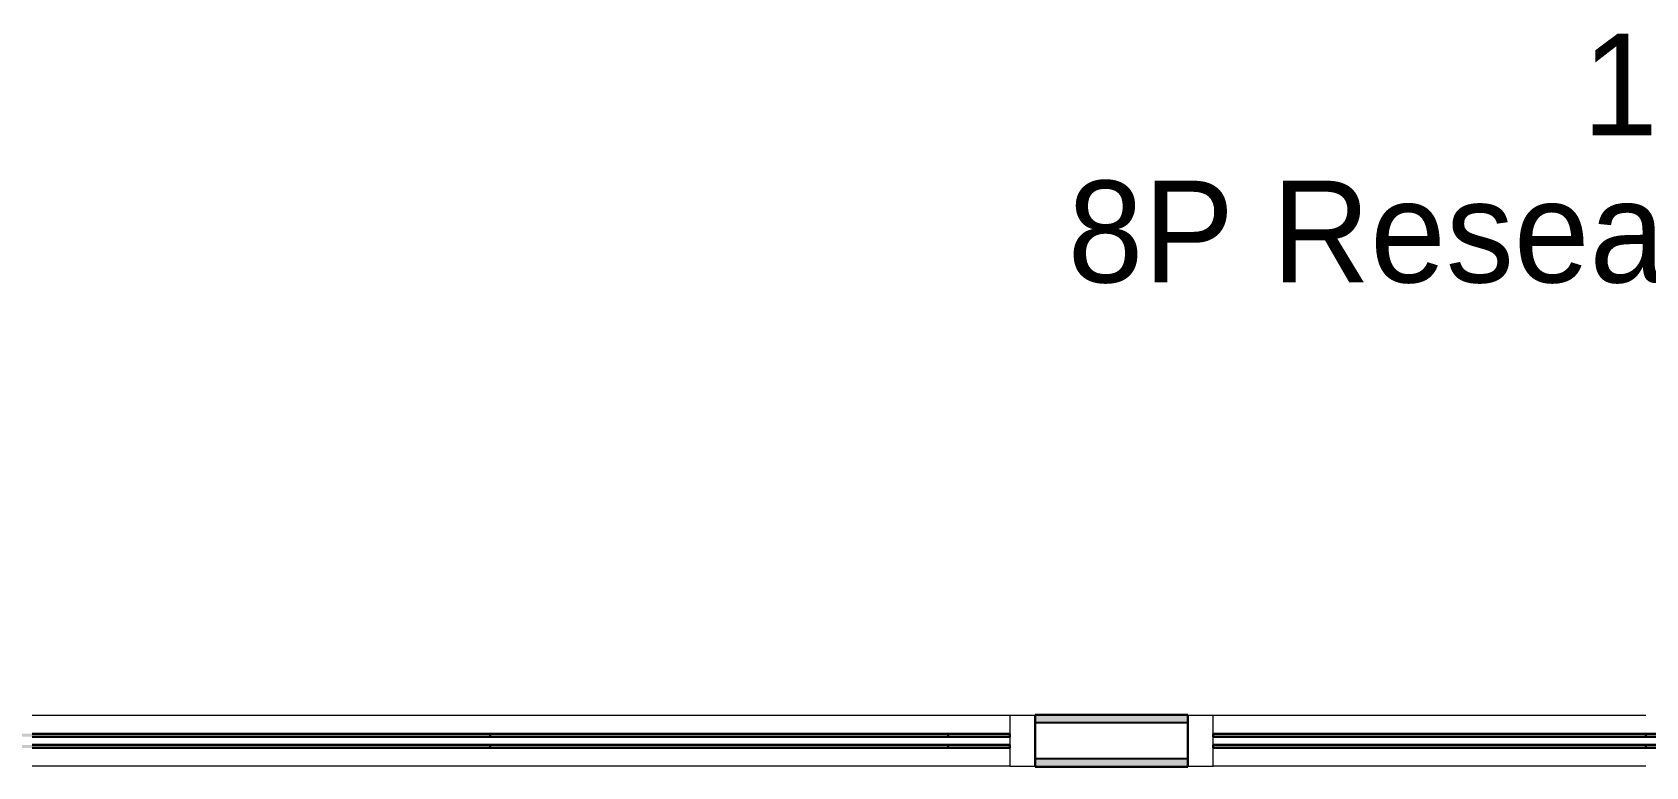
# Model space of a CAD drawing. Header units: millimetres. Extents: x 155920 to 295199, y -4084 to 97293.
# Drawn here: x 190401 to 193572, y 28406 to 29851 of the extents above; entities that cross this region are included whole.
import ezdxf

# ---------------------------------------------------------------- set-up
doc = ezdxf.new("R2010")
doc.units = ezdxf.units.MM
doc.header["$MEASUREMENT"] = 0
for name, color, linetype, lineweight in [('A-AREA-IDEN', 7, 'CONTINUOUS', 9), ('A-GLAZ-CURT', 7, 'CONTINUOUS', 9), ('A-GLAZ-CWMG', 7, 'CONTINUOUS', 9), ('A-WALL', 7, 'CONTINUOUS', 9), ('A-WALL-PATT', 7, 'CONTINUOUS', 25), ('I-WALL', 7, 'CONTINUOUS', 9)]:
    doc.layers.add(name, color=color, linetype=linetype, lineweight=lineweight)
doc.styles.add('Century Gothic', font='GOTHIC.TTF', dxfattribs={"height": 200})

msp = doc.modelspace()

# ---------------------------------------------------------------- hatches: boundary and pattern name
at = {"layer": 'A-GLAZ-CURT'}
h = msp.add_hatch(color=256, dxfattribs=at)
h.paths.add_polyline_path([(190400.8, 28443.3), (190400.8, 28449.3), (189550.8, 28449.3), (189550.8, 28443.3), (190054.5, 28443.3)], flags=0)
h.paths.add_polyline_path([(190400.8, 28465.3), (190400.8, 28471.3), (189550.8, 28471.3), (189550.8, 28465.3), (190054.5, 28465.3)], flags=0)
h = msp.add_hatch(color=256, dxfattribs=at)
h.paths.add_polyline_path([(191300.8, 28443.3), (191300.8, 28449.3), (190400.8, 28449.3), (190400.8, 28443.3)], flags=0)
h.paths.add_polyline_path([(191300.8, 28465.3), (191300.8, 28471.3), (190400.8, 28471.3), (190400.8, 28465.3)], flags=0)
h = msp.add_hatch(color=256, dxfattribs=at)
h.paths.add_polyline_path([(192200.8, 28443.3), (192200.8, 28449.3), (191300.8, 28449.3), (191300.8, 28443.3)], flags=0)
h.paths.add_polyline_path([(192200.8, 28465.3), (192200.8, 28471.3), (191300.8, 28471.3), (191300.8, 28465.3)], flags=0)
h = msp.add_hatch(color=256, dxfattribs=at)
h.paths.add_polyline_path([(192322.2, 28443.3), (192322.2, 28449.3), (192200.8, 28449.3), (192200.8, 28443.3)], flags=0)
h.paths.add_polyline_path([(192322.2, 28465.3), (192322.2, 28471.3), (192200.8, 28471.3), (192200.8, 28465.3)], flags=0)
h = msp.add_hatch(color=256, dxfattribs=at)
h.paths.add_polyline_path([(193572.2, 28443.3), (193572.2, 28449.3), (192722.2, 28449.3), (192722.2, 28443.3), (193225.9, 28443.3)], flags=0)
h.paths.add_polyline_path([(193572.2, 28465.3), (193572.2, 28471.3), (192722.2, 28471.3), (192722.2, 28465.3), (193225.9, 28465.3)], flags=0)
h = msp.add_hatch(color=256, dxfattribs=at)
h.paths.add_polyline_path([(194472.2, 28443.3), (194472.2, 28449.3), (193572.2, 28449.3), (193572.2, 28443.3)], flags=0)
h.paths.add_polyline_path([(194472.2, 28465.3), (194472.2, 28471.3), (193572.2, 28471.3), (193572.2, 28465.3)], flags=0)
at = {"layer": 'A-WALL-PATT', "lineweight": 5}
h = msp.add_hatch(color=256, dxfattribs=at)
h.paths.add_polyline_path([(196572.2, 28493.3), (196572.2, 28508.3), (196272.2, 28508.3), (196272.2, 28493.3)], flags=0)
h.paths.add_polyline_path([(192672.2, 28493.3), (192672.2, 28508.3), (192372.2, 28508.3), (192372.2, 28493.3)], flags=0)
h.paths.add_polyline_path([(189413.8, 28493.3), (189413.8, 28508.3), (189200.8, 28508.3), (189200.8, 28493.3)], flags=0)
h.paths.add_polyline_path([(189500.8, 28493.3), (189500.8, 28508.3), (189485.8, 28508.3), (189485.8, 28493.3)], flags=0)
h.paths.add_polyline_path([(186089.2, 28493.3), (186089.2, 28508.3), (185738.9, 28508.3), (185738.9, 28493.3), (186044.8, 28493.3)], flags=0)
at = {"layer": 'A-WALL-PATT', "lineweight": 9}
h = msp.add_hatch(color=256, dxfattribs=at)
h.paths.add_polyline_path([(196572.2, 28406.3), (196572.2, 28421.3), (196272.2, 28421.3), (196272.2, 28406.3)], flags=0)
h.paths.add_polyline_path([(192672.2, 28406.3), (192672.2, 28421.3), (192372.2, 28421.3), (192372.2, 28406.3)], flags=0)
h.paths.add_polyline_path([(189200.8, 28406.3), (189500.8, 28406.3), (189500.8, 28421.3), (189200.8, 28421.3)], flags=0)
h.paths.add_polyline_path([(185738.9, 28406.3), (186089.2, 28406.3), (186089.2, 28421.3), (185738.9, 28421.3)], flags=0)

# ---------------------------------------------------------------- linework, layer by layer
at = {"layer": 'A-GLAZ-CURT', "lineweight": 30}
for p, q in [((191300.8, 28471.3), (190400.8, 28471.3)), ((190400.8, 28465.3), (191300.8, 28465.3)), ((191300.8, 28449.3), (190400.8, 28449.3)), ((192200.8, 28471.3), (191300.8, 28471.3)), ((191300.8, 28471.3), (191300.8, 28465.3)), ((191300.8, 28465.3), (191300.8, 28471.3)), ((191300.8, 28465.3), (192200.8, 28465.3)), ((192200.8, 28449.3), (191300.8, 28449.3)), ((191300.8, 28449.3), (191300.8, 28443.3)), ((191300.8, 28443.3), (191300.8, 28449.3)), ((192200.8, 28465.3), (192200.8, 28471.3)), ((192322.2, 28471.3), (192200.8, 28471.3)), ((192200.8, 28471.3), (192200.8, 28465.3)), ((192200.8, 28465.3), (192322.2, 28465.3)), ((192200.8, 28443.3), (192200.8, 28449.3)), ((192322.2, 28449.3), (192200.8, 28449.3)), ((192200.8, 28449.3), (192200.8, 28443.3)), ((192322.2, 28465.3), (192322.2, 28471.3)), ((192322.2, 28443.3), (192322.2, 28449.3)), ((193572.2, 28471.3), (192722.2, 28471.3)), ((192722.2, 28471.3), (192722.2, 28465.3)), ((192722.2, 28465.3), (193572.2, 28465.3)), ((193572.2, 28449.3), (192722.2, 28449.3)), ((192722.2, 28449.3), (192722.2, 28443.3)), ((194472.2, 28471.3), (193572.2, 28471.3)), ((193572.2, 28471.3), (193572.2, 28465.3)), ((193572.2, 28465.3), (193572.2, 28471.3)), ((193572.2, 28465.3), (194472.2, 28465.3)), ((194472.2, 28449.3), (193572.2, 28449.3)), ((193572.2, 28449.3), (193572.2, 28443.3)), ((193572.2, 28443.3), (193572.2, 28449.3)), ((190400.8, 28443.3), (191300.8, 28443.3)), ((191300.8, 28443.3), (192200.8, 28443.3)), ((192200.8, 28443.3), (192322.2, 28443.3)), ((192722.2, 28443.3), (193572.2, 28443.3)), ((193572.2, 28443.3), (194472.2, 28443.3))]:
    msp.add_line(p, q, dxfattribs=at)
at = {"layer": 'A-GLAZ-CWMG'}
for p, q in [((191300.8, 28507.3), (190400.8, 28507.3)), ((192200.8, 28507.3), (191300.8, 28507.3)), ((192322.2, 28507.3), (192200.8, 28507.3)), ((193572.2, 28507.3), (192722.2, 28507.3)), ((191300.8, 28407.3), (190400.8, 28407.3)), ((192200.8, 28407.3), (191300.8, 28407.3)), ((192322.2, 28407.3), (192200.8, 28407.3)), ((193572.2, 28407.3), (192722.2, 28407.3))]:
    msp.add_line(p, q, dxfattribs=at)
at = {"layer": 'A-GLAZ-CWMG', "lineweight": 20, "extrusion": (0, 0, -1)}
for p, q in [((192372.2, 28507.3), (192322.2, 28507.3)), ((192322.2, 28507.3), (192322.2, 28407.3)), ((192372.2, 28407.3), (192372.2, 28507.3)), ((192322.2, 28407.3), (192372.2, 28407.3))]:
    msp.add_line(p, q, dxfattribs=at)
at = {"layer": 'A-GLAZ-CWMG', "lineweight": 20}
for p, q in [((192722.2, 28507.3), (192672.2, 28507.3)), ((192672.2, 28507.3), (192672.2, 28407.3)), ((192722.2, 28407.3), (192722.2, 28507.3)), ((192672.2, 28407.3), (192722.2, 28407.3))]:
    msp.add_line(p, q, dxfattribs=at)
at = {"layer": 'A-WALL'}
for p, q in [((192672.2, 28493.3), (192372.2, 28493.3)), ((192672.2, 28492.3), (192372.2, 28492.3)), ((192672.2, 28422.3), (192372.2, 28422.3)), ((192672.2, 28421.3), (192372.2, 28421.3))]:
    msp.add_line(p, q, dxfattribs=at)
at = {"layer": 'I-WALL', "lineweight": 30}
for p, q in [((192672.2, 28508.3), (192372.2, 28508.3)), ((192372.2, 28508.3), (192372.2, 28406.3)), ((192672.2, 28406.3), (192672.2, 28508.3)), ((192372.2, 28406.3), (192672.2, 28406.3))]:
    msp.add_line(p, q, dxfattribs=at)

# ---------------------------------------------------------------- texts
at = {"layer": 'A-AREA-IDEN', "style": 'Century Gothic'}
for s, p in [('1.25', (193447.3, 29647.7)), ('8P Research Office', (192436, 29358.7))]:
    msp.add_text(s, height=200, dxfattribs=at).set_placement(p)

doc.saveas('drawing.dxf')
